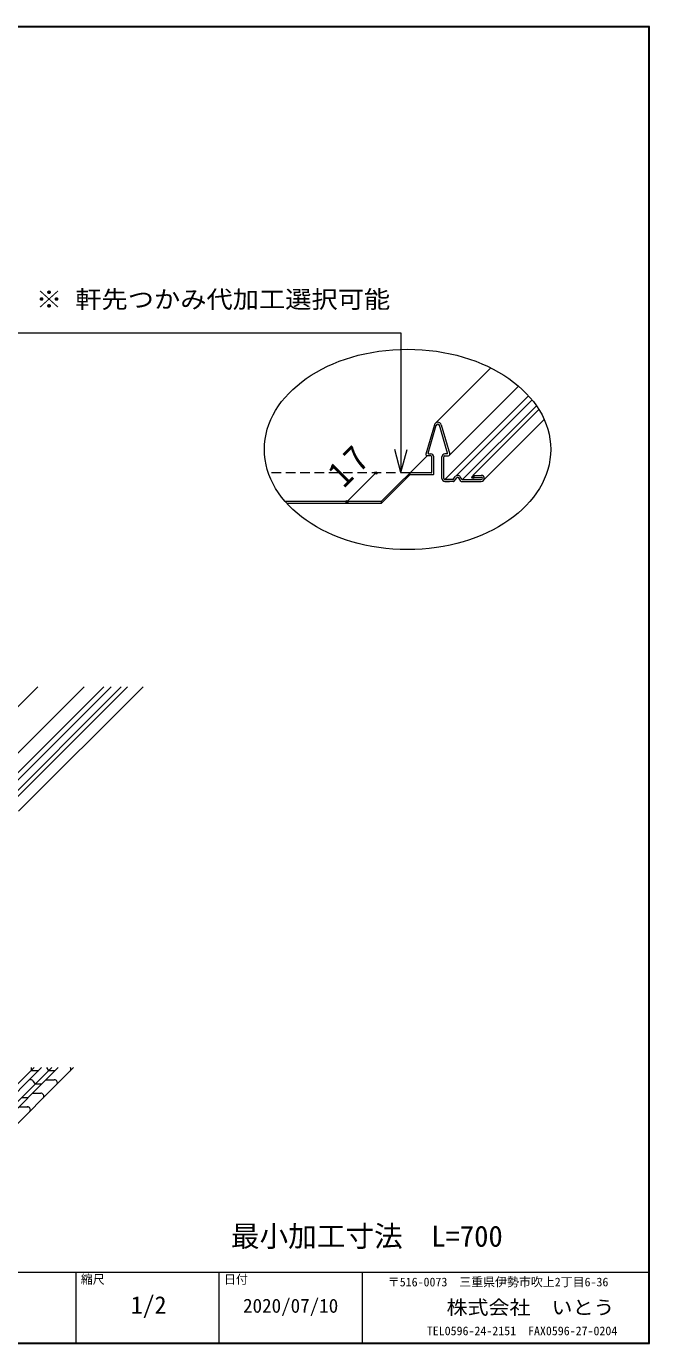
# Model space of a CAD drawing. Units: millimetres, scale not verified, with parts at other scales. Extents: x -383 to 396, y -269 to 284.
# Drawn here: x 135 to 396, y -269 to 284 of the extents above; entities that cross this region are included whole.
import ezdxf
from ezdxf.enums import TextEntityAlignment as Align

# ---------------------------------------------------------------- set-up
doc = ezdxf.new("R2010")
doc.units = ezdxf.units.MM
doc.header["$LTSCALE"] = 2
doc.header["$PDMODE"] = 32
doc.header["$PDSIZE"] = 1
doc.linetypes.add('DASHED2', pattern=[3, 2, -1])
doc.layers.add('0-0', color=7, linetype='Continuous', lineweight=18)
doc.layers.add('8-0', color=7, linetype='Continuous', lineweight=18)
doc.styles.add('ＭＳ ゴシック', font='')
doc.styles.get('ＭＳ ゴシック').set_extended_font_data('MS Gothic')

msp = doc.modelspace()

# ---------------------------------------------------------------- linework, layer by layer
at = {"layer": '0-0'}
for p, q in [((306.521, 117.516), (329.384, 140.379)), ((311.977, 103.62), (341.056, 132.699)), ((310.197, 93.567), (345.244, 128.615)), ((314.96, 95.254), (346.663, 126.957)), ((317.506, 93.567), (348.479, 124.54)), ((321.907, 95.308), (349.533, 122.934)), ((305.784, 116.572), (302.237, 104.235)), ((303.181, 104.623), (306.553, 116.351)), ((311.231, 104.623), (307.841, 116.35)), ((308.609, 116.572), (312.176, 104.235)), ((326.524, 93.431), (351.784, 118.691)), ((291.75, 96.51), (294.338, 106.17)), ((283.471, 84.346), (302.692, 103.568)), ((304.271, 103.567), (302.708, 103.567)), ((303.373, 104.367), (304.271, 104.367)), ((304.697, 96.667), (304.697, 103.067)), ((305.497, 95.867), (305.497, 103.067)), ((308.897, 94.067), (308.897, 103.067)), ((309.697, 94.067), (309.697, 103.067)), ((311.039, 104.367), (310.188, 104.367)), ((310.188, 103.567), (311.705, 103.567)), ((281.209, 96.367), (269.188, 84.346)), ((304.397, 96.367), (295.492, 96.367)), ((313.597, 93.648), (314.482, 94.833)), ((314.027, 92.888), (315.123, 94.354)), ((316.885, 92.9), (315.928, 94.319)), ((317.34, 93.655), (316.591, 94.766)), ((321.907, 95.308), (325.407, 95.308)), ((321.907, 95.308), (321.907, 94.508)), ((321.907, 94.508), (325.407, 94.508)), ((310.188, 92.767), (312.041, 92.767)), ((313.436, 93.567), (310.197, 93.567)), ((313.44, 93.567), (310.197, 93.567)), ((313.787, 92.767), (310.197, 92.767)), ((312.197, 93.567), (312.288, 93.567)), ((317.134, 92.767), (325.407, 92.767)), ((317.506, 93.567), (325.407, 93.567)), ((283.471, 84.346), (243.265, 84.346)), ((283.471, 83.546), (243.979, 83.546)), ((283.471, 84.346), (283.471, 83.546)), ((111.509, -21.392), (139.61, 6.709)), ((115.185, -45.341), (167.234, 6.709)), ((116.965, -35.288), (158.962, 6.709)), ((119.948, -43.654), (170.311, 6.709)), ((122.494, -45.341), (174.544, 6.709)), ((126.896, -43.6), (177.204, 6.709)), ((131.512, -45.477), (183.698, 6.709)), ((86.011, -204.972), (138.061, -152.923)), ((90.775, -203.286), (141.137, -152.923)), ((93.321, -204.972), (145.37, -152.923)), ((97.722, -203.231), (148.03, -152.923)), ((102.338, -205.109), (154.524, -152.923)), ((136.923, -154.06), (136.923, -152.923)), ((136.923, -154.06), (140, -154.06)), ((144.066, -153.972), (143.317, -152.861)), ((144.232, -154.06), (146.892, -154.06)), ((144.232, -154.06), (144.483, -154.06)), ((138.41, -159.629), (137.661, -158.518)), ((138.575, -159.717), (141.236, -159.717)), ((138.575, -159.717), (138.826, -159.717)), ((142.977, -157.976), (146.403, -157.976)), ((132.919, -165.374), (135.579, -165.374)), ((137.32, -163.633), (140.82, -163.633)), ((131.663, -169.29), (135.458, -169.325))]:
    msp.add_line(p, q, dxfattribs=at)
at = {"layer": '0-0', "linetype": 'DASHED2'}
msp.add_line((295.492, 96.367), (236.166, 96.367), dxfattribs=at)
at = {"layer": '0-0'}
for points in [[(128.489, 155.038), (291.75, 155.038), (291.75, 96.51), (289.162, 106.17)], [(305.197, 95.567), (295.492, 95.567), (283.471, 83.546)], [(295.492, 96.367), (295.492, 96.076), (295.492, 95.567)]]:
    msp.add_lwpolyline(points, dxfattribs=at)
for centre, radius, start, end in [((307.197, 116.067), 1.5, 19.65382, 160.34618), ((307.197, 116.067), 0.7, 19.65382, 160.34618), ((302.708, 104.067), 0.5, 160.34618, 270), ((303.373, 104.567), 0.2, 163.95861, 270), ((304.197, 103.067), 1.3, 0, 90), ((304.197, 103.067), 0.5, 0, 90), ((310.197, 103.067), 1.3, 90, 180), ((310.197, 103.067), 0.5, 90, 180), ((311.039, 104.567), 0.2, 270, 16.1254), ((311.705, 104.067), 0.5, 270, 19.65382), ((304.397, 96.667), 0.3, 270, 0), ((305.197, 95.867), 0.3, 270, 0), ((310.197, 94.067), 1.3, 180, 270), ((310.197, 94.067), 0.5, 180, 270), ((315.513, 94.039), 1.301, 33.99359, 142.40425), ((315.513, 94.039), 0.501, 33.99359, 142.40425), ((325.407, 94.038), 1.271, 270, 90), ((325.407, 94.038), 0.471, 270, 90), ((313.436, 93.767), 0.2, 270, 323.23351), ((313.436, 93.767), 0.2, 270, 323.23351), ((313.787, 93.067), 0.3, 270, 323.23351), ((317.134, 93.067), 0.3, 213.99324, 270), ((317.506, 93.767), 0.2, 213.99324, 270), ((144.232, -153.86), 0.2, 213.99324, 270), ((144.232, -153.86), 0.2, 213.99324, 270), ((152.134, -153.59), 1.271, 331.46223, 31.67281), ((136.582, -159.245), 1.301, 33.99359, 142.40425), ((138.575, -159.517), 0.2, 213.99324, 270), ((138.575, -159.517), 0.2, 213.99324, 270), ((146.477, -159.247), 1.271, 331.46223, 90), ((140.82, -164.904), 1.271, 331.46223, 90), ((135.163, -170.56), 1.271, 331.46223, 90)]:
    msp.add_arc(centre, radius, start, end, dxfattribs=at)
msp.add_ellipse((294.495, 106.21), major_axis=(60, 0), ratio=0.7, dxfattribs=at)
for p in [(281.209, 96.367), (321.907, 94.508), (269.188, 84.346)]:
    msp.add_point(p, dxfattribs=at)
at = {"layer": '8-0'}
for p, q in [((395.964, 283.542), (-383.214, 283.542)), ((395.764, 283.342), (-383.014, 283.342)), ((395.764, -268.409), (395.764, 283.342)), ((395.964, -268.609), (395.964, 283.542)), ((-382.814, -238.609), (395.564, -238.609)), ((155.564, -268.209), (155.564, -238.609)), ((215.564, -268.209), (215.564, -238.609)), ((275.564, -268.209), (275.564, -238.609)), ((-383.214, -268.609), (395.964, -268.609)), ((-382.814, -268.209), (395.564, -268.209))]:
    msp.add_line(p, q, dxfattribs=at)
for points in [[(-383.014, 283.342), (-383.014, -268.409), (395.764, -268.409)], [(395.564, -268.209), (395.564, 283.142), (-382.814, 283.142)]]:
    msp.add_lwpolyline(points, dxfattribs=at)

# ---------------------------------------------------------------- texts
at = {"layer": '0-0', "style": 'ＭＳ ゴシック', "width": 1.1}
msp.add_text('※ 軒先つかみ代加工選択可能', height=7.331, dxfattribs=at).set_placement((138.757, 163.252), align=Align.BOTTOM_LEFT)
at = {"layer": '0-0', "insert": (267.818, 89.694), "char_height": 11, "attachment_point": 7, "rotation": 45, "style": 'ＭＳ ゴシック'}
msp.add_mtext('\\T1.36;\\W0.9;17', dxfattribs=at)
at = {"layer": '8-0', "style": 'ＭＳ ゴシック'}
for s, height, p in [('最小加工寸法\u3000L=700', 8.798, (220.464, -230.609)), ('縮尺', 3.666, (157.564, -244.609)), ('日付', 3.666, (217.564, -244.609)), ('〒516-0073\u3000三重県伊勢市吹上2丁目6-36', 3.666, (286.239, -245.701)), ('1/2', 7.331, (178.522, -258.242)), ('2020/07/10', 5.865, (225.564, -257.409)), ('TEL0596-24-2151\u3000FAX0596-27-0204', 3.666, (302.587, -266.186))]:
    msp.add_text(s, height=height, dxfattribs=at).set_placement(p, align=Align.BOTTOM_LEFT)
at = {"layer": '8-0', "style": 'ＭＳ ゴシック', "width": 1.1}
msp.add_text('株式会社\u3000いとう', height=5.865, dxfattribs=at).set_placement((310.838, -258.107), align=Align.BOTTOM_LEFT)

doc.saveas('drawing.dxf')
